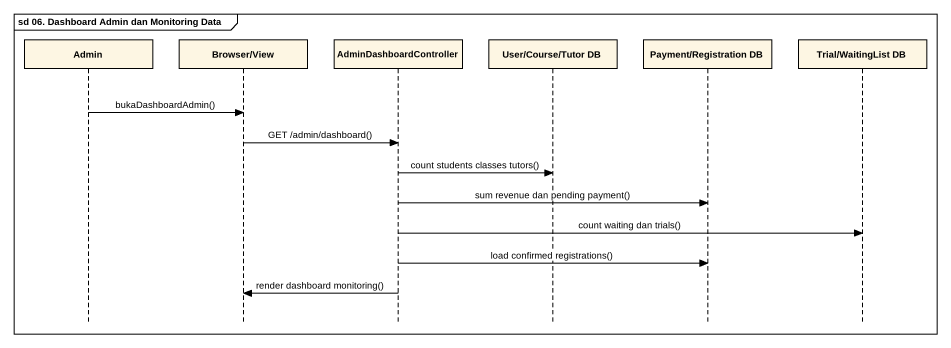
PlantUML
@startuml
mainframe sd 06. Dashboard Admin dan Monitoring Data
hide footbox
participant Admin
participant "Browser/View" as Browser_View
participant AdminDashboardController
participant "User/Course/Tutor DB" as User_Course_Tutor_DB
participant "Payment/Registration DB" as Payment_Registration_DB
participant "Trial/WaitingList DB" as Trial_WaitingList_DB

Admin -> Browser_View : bukaDashboardAdmin()
Browser_View -> AdminDashboardController : GET /admin/dashboard()
AdminDashboardController -> User_Course_Tutor_DB : count students classes tutors()
AdminDashboardController -> Payment_Registration_DB : sum revenue dan pending payment()
AdminDashboardController -> Trial_WaitingList_DB : count waiting dan trials()
AdminDashboardController -> Payment_Registration_DB : load confirmed registrations()
AdminDashboardController -> Browser_View : render dashboard monitoring()
@enduml
